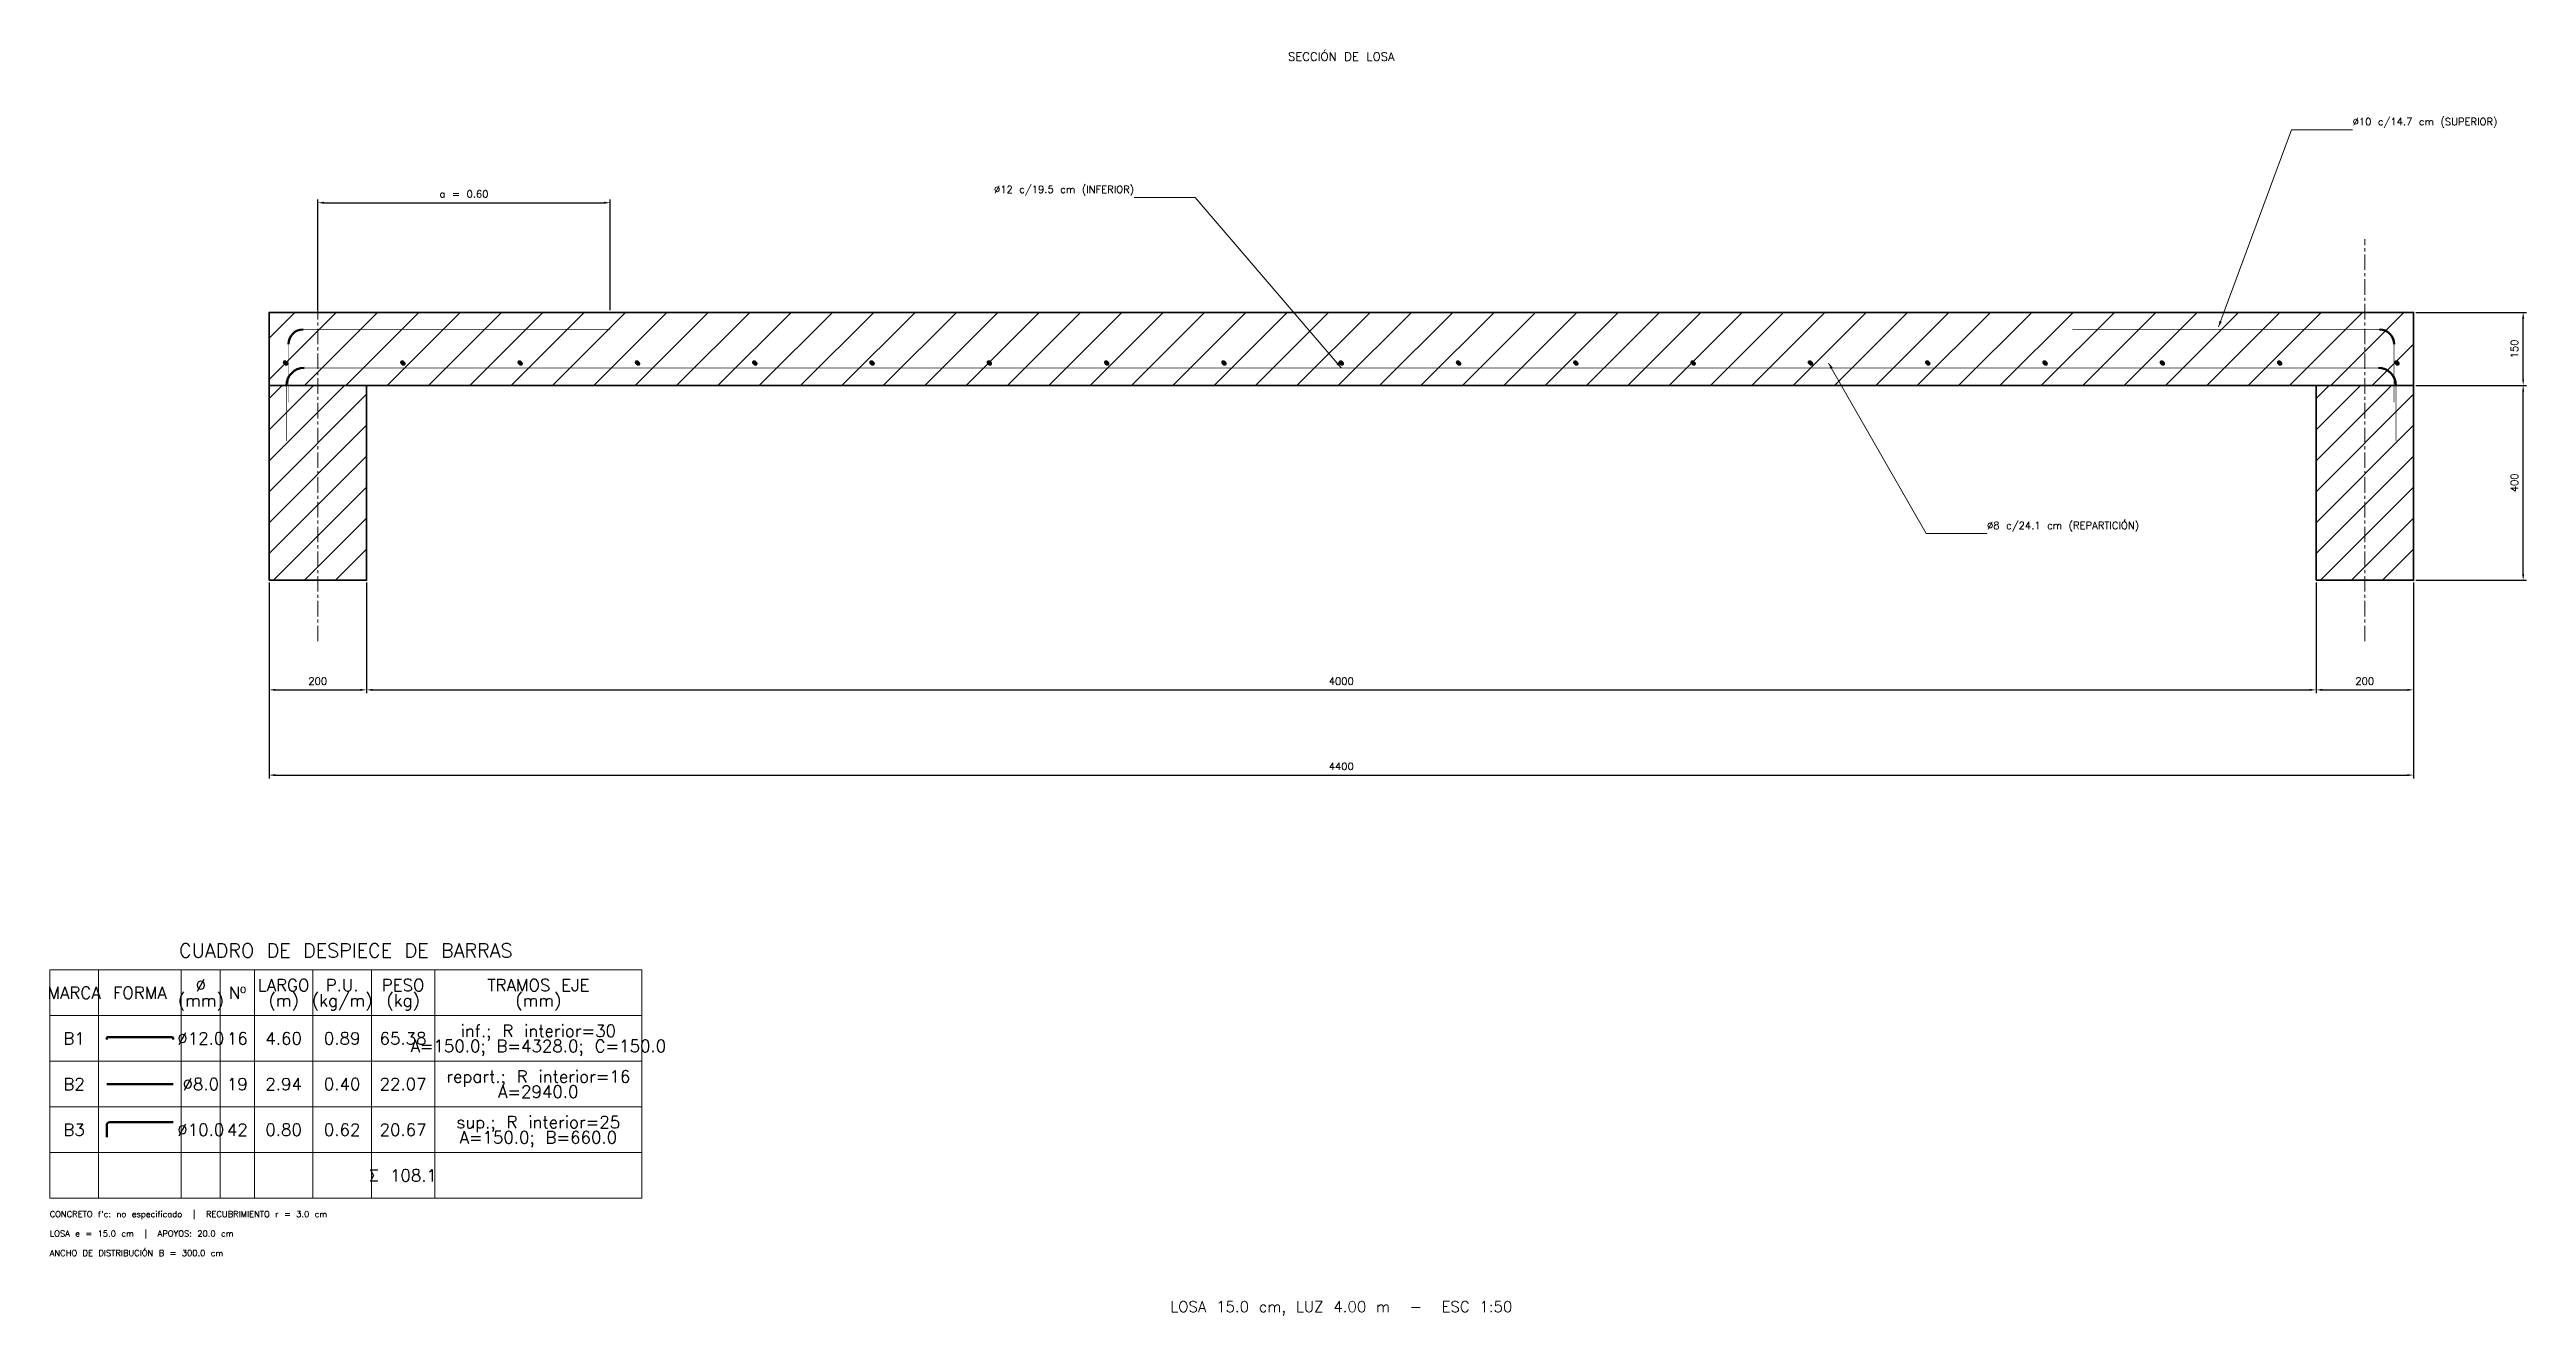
# Model space of a CAD drawing. Header units: millimetres. Extents: x -650 to 4432, y -1909 to 690.
import ezdxf
from ezdxf.enums import TextEntityAlignment as Align

# ---------------------------------------------------------------- set-up
doc = ezdxf.new("R2010")
doc.units = ezdxf.units.MM
doc.header["$LTSCALE"] = 10
doc.linetypes.add('CENTER', pattern=[5.08, 3.175, -0.635, 0.635, -0.635])
for name, color, linetype, lineweight in [('ACERO', 2, 'Continuous', 50), ('ACOTADO', 3, 'Continuous', 18), ('CONCRETO', 7, 'Continuous', 35), ('EJE', 1, 'CENTER', 13), ('HACHURADO', 8, 'Continuous', 9), ('TABLAS', 7, 'Continuous', 18), ('TEXTOS', 4, 'Continuous', 18)]:
    doc.layers.add(name, color=color, linetype=linetype, lineweight=lineweight)
doc.styles.add('ING', font='txt.shx')
doc.dimstyles.new('ING', dxfattribs={"dimtxt": 15, "dimasz": 12.75, "dimexe": 6.75, "dimexo": 4.5, "dimgap": 5.25, "dimtad": 1, "dimdec": 0, "dimtxsty": 'ING', "dimcen": 2.5, "dimazin": 3, "dimtfac": 1, "dimtmove": 0, "dimatfit": 3})

msp = doc.modelspace()

# ---------------------------------------------------------------- hatches: boundary and pattern name
at = {"layer": 'ACERO'}
h = msp.add_hatch(dxfattribs=at)
h.set_pattern_fill('SOLID')
edge = h.paths.add_edge_path()
edge.add_arc((-166, 46), 4, 0, 180)
edge.add_arc((-166, 46), 4, 180, 360)
h = msp.add_hatch(dxfattribs=at)
h.set_pattern_fill('SOLID')
edge = h.paths.add_edge_path()
edge.add_arc((74.7, 46), 4, 0, 180)
edge.add_arc((74.7, 46), 4, 180, 360)
h = msp.add_hatch(dxfattribs=at)
h.set_pattern_fill('SOLID')
edge = h.paths.add_edge_path()
edge.add_arc((315.3, 46), 4, 0, 180)
edge.add_arc((315.3, 46), 4, 180, 360)
h = msp.add_hatch(dxfattribs=at)
h.set_pattern_fill('SOLID')
edge = h.paths.add_edge_path()
edge.add_arc((556, 46), 4, 0, 180)
edge.add_arc((556, 46), 4, 180, 360)
h = msp.add_hatch(dxfattribs=at)
h.set_pattern_fill('SOLID')
edge = h.paths.add_edge_path()
edge.add_arc((796.7, 46), 4, 0, 180)
edge.add_arc((796.7, 46), 4, 180, 360)
h = msp.add_hatch(dxfattribs=at)
h.set_pattern_fill('SOLID')
edge = h.paths.add_edge_path()
edge.add_arc((1037.3, 46), 4, 0, 180)
edge.add_arc((1037.3, 46), 4, 180, 360)
h = msp.add_hatch(dxfattribs=at)
h.set_pattern_fill('SOLID')
edge = h.paths.add_edge_path()
edge.add_arc((1278, 46), 4, 0, 180)
edge.add_arc((1278, 46), 4, 180, 360)
h = msp.add_hatch(dxfattribs=at)
h.set_pattern_fill('SOLID')
edge = h.paths.add_edge_path()
edge.add_arc((1518.7, 46), 4, 0, 180)
edge.add_arc((1518.7, 46), 4, 180, 360)
h = msp.add_hatch(dxfattribs=at)
h.set_pattern_fill('SOLID')
edge = h.paths.add_edge_path()
edge.add_arc((1759.3, 46), 4, 0, 180)
edge.add_arc((1759.3, 46), 4, 180, 360)
h = msp.add_hatch(dxfattribs=at)
h.set_pattern_fill('SOLID')
edge = h.paths.add_edge_path()
edge.add_arc((2000, 46), 4, 0, 180)
edge.add_arc((2000, 46), 4, 180, 360)
h = msp.add_hatch(dxfattribs=at)
h.set_pattern_fill('SOLID')
edge = h.paths.add_edge_path()
edge.add_arc((2240.7, 46), 4, 0, 180)
edge.add_arc((2240.7, 46), 4, 180, 360)
h = msp.add_hatch(dxfattribs=at)
h.set_pattern_fill('SOLID')
edge = h.paths.add_edge_path()
edge.add_arc((2481.3, 46), 4, 0, 180)
edge.add_arc((2481.3, 46), 4, 180, 360)
h = msp.add_hatch(dxfattribs=at)
h.set_pattern_fill('SOLID')
edge = h.paths.add_edge_path()
edge.add_arc((2722, 46), 4, 0, 180)
edge.add_arc((2722, 46), 4, 180, 360)
h = msp.add_hatch(dxfattribs=at)
h.set_pattern_fill('SOLID')
edge = h.paths.add_edge_path()
edge.add_arc((2962.7, 46), 4, 0, 180)
edge.add_arc((2962.7, 46), 4, 180, 360)
h = msp.add_hatch(dxfattribs=at)
h.set_pattern_fill('SOLID')
edge = h.paths.add_edge_path()
edge.add_arc((3203.3, 46), 4, 0, 180)
edge.add_arc((3203.3, 46), 4, 180, 360)
h = msp.add_hatch(dxfattribs=at)
h.set_pattern_fill('SOLID')
edge = h.paths.add_edge_path()
edge.add_arc((3444, 46), 4, 0, 180)
edge.add_arc((3444, 46), 4, 180, 360)
h = msp.add_hatch(dxfattribs=at)
h.set_pattern_fill('SOLID')
edge = h.paths.add_edge_path()
edge.add_arc((3684.7, 46), 4, 0, 180)
edge.add_arc((3684.7, 46), 4, 180, 360)
h = msp.add_hatch(dxfattribs=at)
h.set_pattern_fill('SOLID')
edge = h.paths.add_edge_path()
edge.add_arc((3925.3, 46), 4, 0, 180)
edge.add_arc((3925.3, 46), 4, 180, 360)
h = msp.add_hatch(dxfattribs=at)
h.set_pattern_fill('SOLID')
edge = h.paths.add_edge_path()
edge.add_arc((4166, 46), 4, 0, 180)
edge.add_arc((4166, 46), 4, 180, 360)

# ---------------------------------------------------------------- linework, layer by layer
for p, q in [((-533, -1343), (-533, -1339.4)), ((-531.9, -1338.3), (-398.1, -1338.3)), ((-397, -1339.4), (-397, -1343)), ((-533, -1434.4), (-397, -1434.4)), ((-533, -1543.6), (-533, -1518.9)), ((-526.8, -1512.7), (-397, -1512.7))]:
    msp.add_line(p, q, dxfattribs=at)
for points, const_width in [([(-130, 115), (500, 115)], 1.2), ([(4130, 115), (3500, 115)], 1.2), ([(-160, -35), (-160, 85)], 1.2), ([(4160, -35), (4160, 85)], 1.2), ([(-164, -114), (-164, 0)], 1.44), ([(-128, 36), (4128, 36)], 1.44), ([(4164, 0), (4164, -114)], 1.44)]:
    msp.add_lwpolyline(points, dxfattribs=dict(at, const_width=const_width))
for centre, radius, start, end in [((-130, 85), 30, 90, 180), ((4130, 85), 30, 0, 90), ((-128, 0), 36, 90, 180), ((4128, 0), 36, 0, 90), ((-531.9, -1339.4), 1.13, 90, 180), ((-398.1, -1339.4), 1.13, 0, 90), ((-526.8, -1518.9), 6.18, 90, 180)]:
    msp.add_arc(centre, radius, start, end, dxfattribs=at)
at = {"layer": 'CONCRETO'}
for points in [[(-200, 0), (4200, 0), (4200, 150), (-200, 150)], [(-200, -400), (0, -400), (0, 0), (-200, 0)], [(4000, -400), (4200, -400), (4200, 0), (4000, 0)]]:
    msp.add_lwpolyline(points, close=True, dxfattribs=at)
at = {"layer": 'EJE'}
for p, q in [((-100, -525), (-100, 300)), ((4100, -525), (4100, 300))]:
    msp.add_line(p, q, dxfattribs=at)
at = {"layer": 'HACHURADO'}
for p, q in [((-200, 12.3), (-62.3, 150)), ((-200, 97.2), (-147.2, 150)), ((-127.5, 0), (22.5, 150)), ((-42.6, 0), (107.4, 150)), ((42.2, 0), (192.2, 150)), ((127.1, 0), (277.1, 150)), ((211.9, 0), (361.9, 150)), ((296.8, 0), (446.8, 150)), ((381.6, 0), (531.6, 150)), ((466.5, 0), (616.5, 150)), ((551.3, 0), (701.3, 150)), ((636.2, 0), (786.2, 150)), ((721, 0), (871, 150)), ((805.9, 0), (955.9, 150)), ((890.7, 0), (1040.7, 150)), ((975.6, 0), (1125.6, 150)), ((1060.4, 0), (1210.4, 150)), ((1145.3, 0), (1295.3, 150)), ((1230.2, 0), (1380.2, 150)), ((1315, 0), (1465, 150)), ((1399.9, 0), (1549.9, 150)), ((1484.7, 0), (1634.7, 150)), ((1569.6, 0), (1719.6, 150)), ((1654.4, 0), (1804.4, 150)), ((1739.3, 0), (1889.3, 150)), ((1824.1, 0), (1974.1, 150)), ((1909, 0), (2059, 150)), ((1993.8, 0), (2143.8, 150)), ((2078.7, 0), (2228.7, 150)), ((2163.5, 0), (2313.5, 150)), ((2248.4, 0), (2398.4, 150)), ((2333.2, 0), (2483.2, 150)), ((2418.1, 0), (2568.1, 150)), ((2502.9, 0), (2652.9, 150)), ((2587.8, 0), (2737.8, 150)), ((2672.6, 0), (2822.6, 150)), ((2757.5, 0), (2907.5, 150)), ((2842.4, 0), (2992.4, 150)), ((2927.2, 0), (3077.2, 150)), ((3012.1, 0), (3162.1, 150)), ((3096.9, 0), (3246.9, 150)), ((3181.8, 0), (3331.8, 150)), ((3266.6, 0), (3416.6, 150)), ((3351.5, 0), (3501.5, 150)), ((3436.3, 0), (3586.3, 150)), ((3521.2, 0), (3671.2, 150)), ((3606, 0), (3756, 150)), ((3690.9, 0), (3840.9, 150)), ((3775.7, 0), (3925.7, 150)), ((3860.6, 0), (4010.6, 150)), ((3945.4, 0), (4095.4, 150)), ((4030.3, 0), (4180.3, 150)), ((4115.1, 0), (4200, 84.9)), ((-200, -154.5), (-45.5, 0)), ((-200, -90.9), (-109.1, 0)), ((-200, -27.2), (-172.8, 0)), ((4000, -154.5), (4154.5, 0)), ((4000, -90.9), (4090.9, 0)), ((4000, -27.2), (4027.2, 0)), ((-200, -218.2), (0, -18.2)), ((4000, -218.2), (4200, -18.2)), ((-200, -281.8), (0, -81.8)), ((4000, -281.8), (4200, -81.8)), ((-200, -345.4), (0, -145.4)), ((4000, -345.4), (4200, -145.4)), ((-190.9, -400), (0, -209.1)), ((4009.1, -400), (4200, -209.1)), ((-127.3, -400), (0, -272.7)), ((4072.7, -400), (4200, -272.7)), ((-63.6, -400), (0, -336.4)), ((4136.4, -400), (4200, -336.4))]:
    msp.add_line(p, q, dxfattribs=at)
at = {"layer": 'TABLAS'}
for p, q in [((-550, -1200), (-550, -1668.8)), ((-380, -1200), (-380, -1668.8)), ((-300, -1200), (-300, -1668.8)), ((-230, -1200), (-230, -1668.8)), ((-110, -1200), (-110, -1668.8)), ((10, -1200), (10, -1668.8)), ((140, -1200), (140, -1668.8)), ((-650, -1293.8), (565, -1293.8)), ((-650, -1387.5), (565, -1387.5)), ((-650, -1481.2), (565, -1481.2)), ((-650, -1575), (565, -1575))]:
    msp.add_line(p, q, dxfattribs=at)
msp.add_lwpolyline([(-650, -1668.8), (565, -1668.8), (565, -1200), (-650, -1200)], close=True, dxfattribs=at)
at = {"layer": 'TEXTOS'}
for p, q in [((3800, 120), (3950, 525)), ((3950, 525), (4075, 525)), ((1700, 386), (1575, 386)), ((2000, 36), (1700, 386)), ((3000, 46), (3200, -304)), ((3200, -304), (3325, -304))]:
    msp.add_line(p, q, dxfattribs=at)
for points in [[(3800, 120), (3806.8, 130.8), (3801.8, 132.6)], [(2000, 36), (1993.9, 47.2), (1989.9, 43.7)], [(3000, 46), (3003.9, 33.9), (3008.5, 36.5)]]:
    msp.add_solid(points, dxfattribs=at)

# ---------------------------------------------------------------- texts
at = {"layer": 'TABLAS', "style": 'ING'}
msp.add_text('CUADRO DE DESPIECE DE BARRAS', height=28.75, dxfattribs=at).set_placement((-42.5, -1182.8), align=Align.BOTTOM_CENTER)
for s, p in [('Ø', (-340, -1231.2)), ('LARGO', (-170, -1231.2)), ('P.U.', (-50, -1231.2)), ('PESO', (75, -1231.2)), ('TRAMOS EJE', (352.5, -1231.2)), ('MARCA', (-600, -1246.9)), ('FORMA', (-465, -1246.9)), ('(mm)', (-340, -1262.5)), ('Nº', (-265, -1246.9)), ('(m)', (-170, -1262.5)), ('(kg/m)', (-50, -1262.5)), ('(kg)', (75, -1262.5)), ('(mm)', (352.5, -1262.5)), ('inf.; R interior=30', (352.5, -1325)), ('B1', (-600, -1340.6)), ('Ø12.0', (-340, -1340.6)), ('16', (-265, -1340.6)), ('4.60', (-170, -1340.6)), ('0.89', (-50, -1340.6)), ('65.38', (75, -1340.6)), ('A=150.0; B=4328.0; C=150.0', (352.5, -1356.2)), ('B2', (-600, -1434.4)), ('Ø8.0', (-340, -1434.4)), ('19', (-265, -1434.4)), ('2.94', (-170, -1434.4)), ('0.40', (-50, -1434.4)), ('22.07', (75, -1434.4)), ('repart.; R interior=16', (352.5, -1418.8)), ('A=2940.0', (352.5, -1450)), ('B3', (-600, -1528.1)), ('Ø10.0', (-340, -1528.1)), ('42', (-265, -1528.1)), ('0.80', (-170, -1528.1)), ('0.62', (-50, -1528.1)), ('20.67', (75, -1528.1)), ('sup.; R interior=25', (352.5, -1512.5)), ('A=150.0; B=660.0', (352.5, -1543.8)), ('Σ 108.1', (75, -1621.9))]:
    msp.add_text(s, height=25, dxfattribs=at).set_placement(p, align=Align.MIDDLE_CENTER)
at = {"layer": 'TEXTOS', "style": 'ING'}
for s, height, p in [('SECCIÓN DE LOSA', 17.5, (2000, 675)), ('LOSA 15.0 cm, LUZ 4.00 m  -  ESC 1:50', 22.5, (2000, -1891.2))]:
    msp.add_text(s, height=height, dxfattribs=at).set_placement(p, align=Align.MIDDLE_CENTER)
for s, p in [('Ø10 c/14.7 cm (SUPERIOR)', (4075, 529.5)), ('Ø8 c/24.1 cm (REPARTICIÓN)', (3325, -299.5))]:
    msp.add_text(s, height=15, dxfattribs=at).set_placement(p, align=Align.BOTTOM_LEFT)
msp.add_text('Ø12 c/19.5 cm (INFERIOR)', height=15, dxfattribs=at).set_placement((1575, 390.5), align=Align.BOTTOM_RIGHT)
for s, p in [("CONCRETO f'c: no especificado  |  RECUBRIMIENTO r = 3.0 cm", (-650, -1701.2)), ('ANCHO DE DISTRIBUCIÓN B = 300.0 cm', (-650, -1781.2)), ('LOSA e = 15.0 cm  |  APOYOS: 20.0 cm', (-650, -1741.2))]:
    msp.add_text(s, height=12.5, dxfattribs=at).set_placement(p, align=Align.MIDDLE_LEFT)

# ---------------------------------------------------------------- dimensions: what is measured, and where the dimension line sits
at = {"layer": 'ACOTADO'}
for base, p1, p2, text in [((-100, 375), (-100, 150), (500, 150), 'a = 0.60'), ((-200, -625), (-200, -400), (0, -400), '200'), ((-200, -800), (-200, -400), (4200, -400), '4400'), ((0, -625), (0, -400), (4000, -400), '4000'), ((4000, -625), (4000, -400), (4200, -400), '200')]:
    msp.add_linear_dim(base=base, p1=p1, p2=p2, text=text, dimstyle='ING', override={"dimscale": 1, "dimtxt": 15, "dimasz": 12.75, "dimexe": 6.75, "dimexo": 4.5, "dimgap": 10.5, "dimtad": 1, "dimtih": 0, "dimtoh": 0, "dimtofl": 1}, dxfattribs=at).render()
for base, p1, p2, text in [((4425, 0), (4200, 0), (4200, 150), '150'), ((4425, -400), (4200, -400), (4200, 0), '400')]:
    msp.add_linear_dim(base=base, p1=p1, p2=p2, angle=90, text=text, dimstyle='ING', override={"dimscale": 1, "dimtxt": 15, "dimasz": 12.75, "dimexe": 6.75, "dimexo": 4.5, "dimgap": 10.5, "dimtad": 1, "dimtih": 0, "dimtoh": 0, "dimtofl": 1}, dxfattribs=at).render()

doc.saveas('drawing.dxf')
